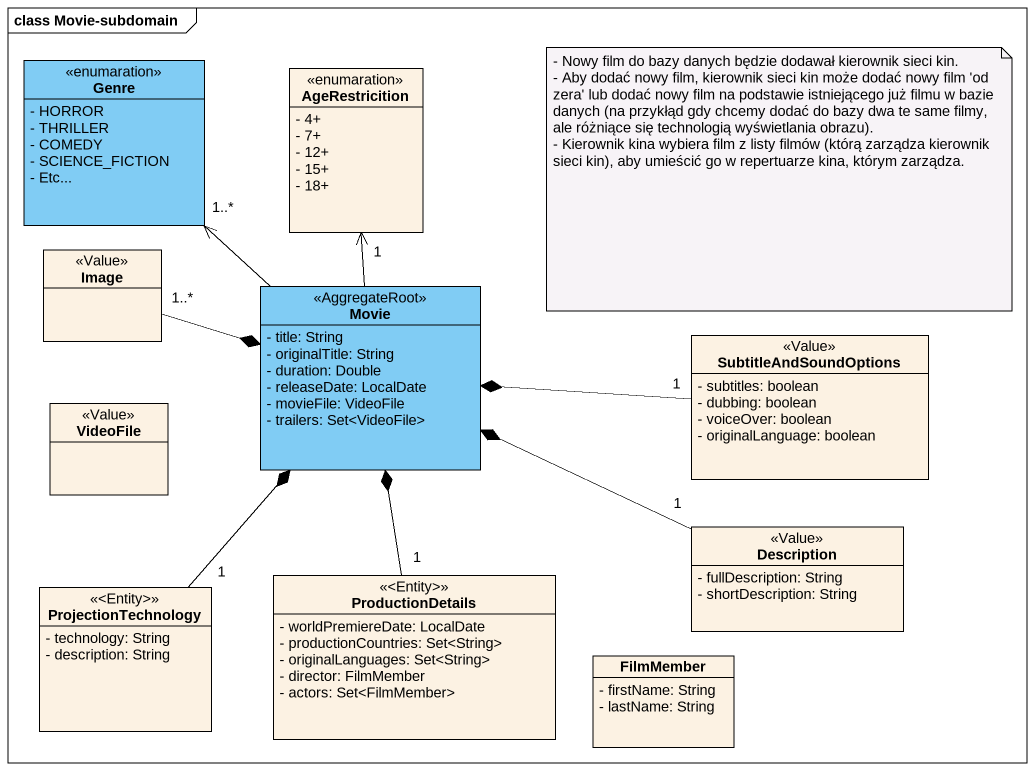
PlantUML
@startuml
mainframe class Movie-subdomain
hide circle
hide empty members
skinparam classAttributeIconSize 0
class Genre <<enumaration>> #80CCF4 {
  - HORROR
  - THRILLER
  - COMEDY
  - SCIENCE_FICTION
  - Etc...
}
class AgeRestricition <<enumaration>> {
  - 4+
  - 7+
  - 12+
  - 15+
  - 18+
}
class Image <<Value>>
class Movie <<AggregateRoot>> #80CCF4 {
  - title: String
  - originalTitle: String
  - duration: Double
  - releaseDate: LocalDate
  - movieFile: VideoFile
  - trailers: Set<VideoFile>
}
class SubtitleAndSoundOptions <<Value>> {
  - subtitles: boolean
  - dubbing: boolean
  - voiceOver: boolean
  - originalLanguage: boolean
}
class VideoFile <<Value>>
class Description <<Value>> {
  - fullDescription: String
  - shortDescription: String
}
class ProjectionTechnology <<Entity>> {
  - technology: String
  - description: String
}
class ProductionDetails <<Entity>> {
  - worldPremiereDate: LocalDate
  - productionCountries: Set<String>
  - originalLanguages: Set<String>
  - director: FilmMember
  - actors: Set<FilmMember>
}
class FilmMember {
  - firstName: String
  - lastName: String
}
Image "1..*" -right-* Movie
Movie -up-> "1..*" Genre
Movie -up-> "1" AgeRestricition
SubtitleAndSoundOptions "1" -left-* Movie
Description "1" -left-* Movie
ProjectionTechnology "1" -up-* Movie
ProductionDetails "1" -up-* Movie
note as N1
  - Nowy film do bazy danych będzie dodawał kierownik sieci kin.
  - Aby dodać nowy film, kierownik sieci kin może dodać nowy film 'od zera' lub dodać nowy film na podstawie istniejącego już filmu w bazie danych (na przykłąd gdy chcemy dodać do bazy dwa te same filmy, ale różniące się technologią wyświetlania obrazu).
  - Kierownik kina wybiera film z listy filmów (którą zarządza kierownik sieci kin), aby umieścić go w repertuarze kina, którym zarządza.
end note
@enduml
